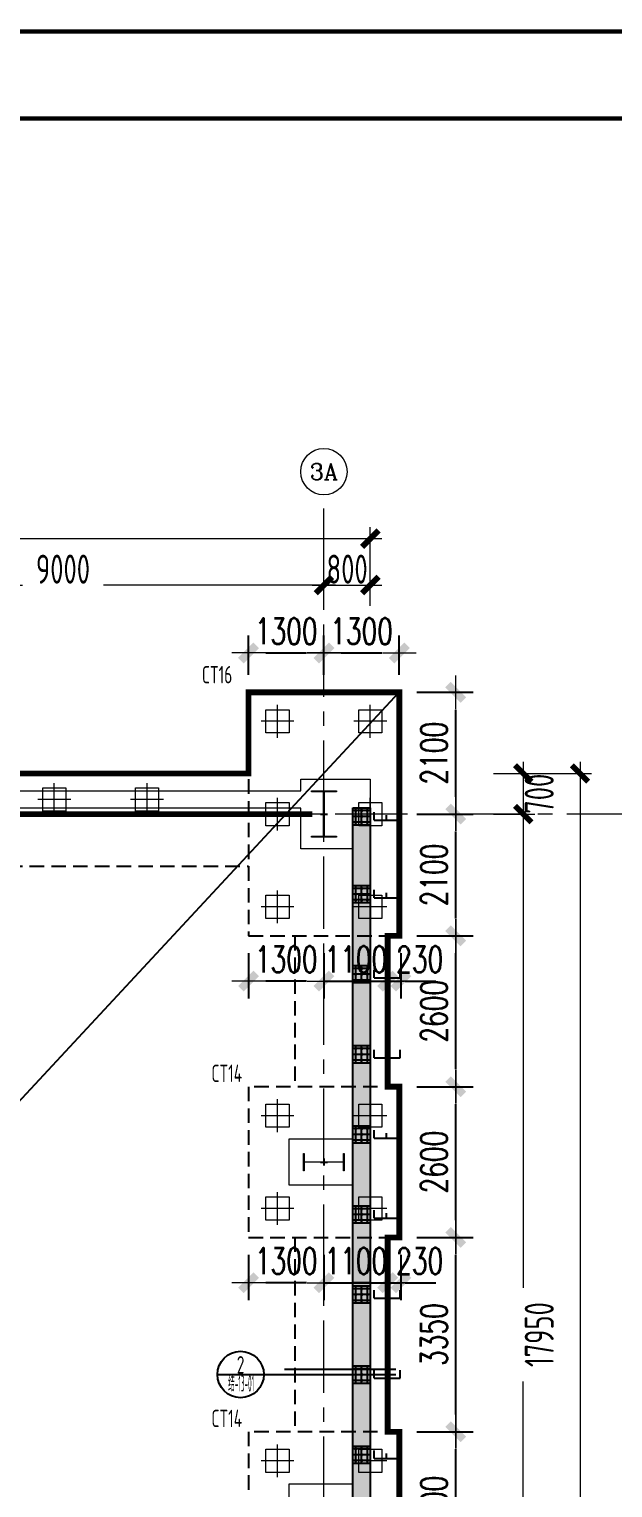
# Model space of a CAD drawing. Extents: x -1201378 to 2367219, y -619313 to 244905.
# Drawn here: x -88842 to -78776, y -195065 to -169915 of the extents above; entities that cross this region are included whole.
import ezdxf
from ezdxf.enums import TextEntityAlignment as Align

# ---------------------------------------------------------------- set-up
doc = ezdxf.new("R2010")
doc.units = 0
doc.header["$LTSCALE"] = 1000
doc.linetypes.add('CENTER', pattern=[2, 1.25, -0.25, 0.25, -0.25])
doc.linetypes.add('HIDDEN', pattern=[0.375, 0.25, -0.125])
doc.layers.get('0').update_dxf_attribs({"linetype": 'CONTINUOUS'})
doc.layers.get('Defpoints').update_dxf_attribs({"linetype": 'CONTINUOUS'})
for name, color, linetype in [('0-cxFrame', 155, 'CONTINUOUS'), ('2钢材断面', 2, 'CONTINUOUS'), ('30预埋件', 30, 'CONTINUOUS'), ('40钢材投影', 40, 'CONTINUOUS'), ('A-WINDOW', 140, 'CONTINUOUS'), ('ALT_CEN-0-30', 1, 'CENTER'), ('S-CT1', 42, 'HIDDEN'), ('S-DOTE1', 140, 'CENTER'), ('S-HATCH1-W', 252, 'CONTINUOUS'), ('S-SS', 111, 'CONTINUOUS'), ('S-XXX', 241, 'CONTINUOUS')]:
    doc.layers.add(name, color=color, linetype=linetype)
for name, color, linetype, lineweight in [('0-cxText', 131, 'CONTINUOUS', 25), ('S-axis', 111, 'CONTINUOUS', 0), ('S-col', 2, 'CONTINUOUS', 0), ('S-ct', 2, 'CONTINUOUS', 0), ('S-dim', 81, 'CONTINUOUS', 0), ('S-dote', 5, 'CENTER', 0), ('S-zhuang', 1, 'CONTINUOUS', 0), ('柱间支撑', 6, 'CENTER', 0)]:
    doc.layers.add(name, color=color, linetype=linetype, lineweight=lineweight)
doc.styles.add('_TCH_AXIS', font='COMPLEX', dxfattribs={"bigfont": 'GBCBIG'})
doc.styles.add('cx_tuming', font='simhei.ttf')
doc.styles.add('cx_tuqian1', font='')
doc.styles.add('DHTEXT-1', font='romans.shx', dxfattribs={"width": 0.7, "bigfont": 'chinese.shx'})
doc.styles.add('HZS', font='hzs.shx', dxfattribs={"width": 0.7, "bigfont": 'hztxt.shx'})
doc.styles.add('SS1', font='tj-romans1.shx', dxfattribs={"width": 0.7, "bigfont": 'tj-hztxt1.shx'})
doc.styles.add('TSSD_Dimension', font='tssdeng.shx', dxfattribs={"width": 0.7, "bigfont": 'hztxt.shx'})
doc.styles.add('黑体', font='simhei.ttf', dxfattribs={"width": 0.8})
doc.styles.get('cx_tuqian1').set_extended_font_data('SimSun')
doc.dimstyles.new('S-150-ARCHI', dxfattribs={"dimscale": 150, "dimtxt": 3, "dimasz": 2, "dimexe": 2, "dimexo": 2, "dimgap": 1, "dimtad": 1, "dimdec": 0, "dimzin": 0, "dimdsep": 46, "dimtxsty": 'SS1', "dimblk1": 'TT', "dimblk2": 'TT', "dimsah": 1, "dimcen": 1, "dimclrd": 256, "dimclre": 256, "dimclrt": 256, "dimadec": 0, "dimazin": 0, "dimtfac": 1, "dimtdec": 0, "dimtix": 1, "dimtmove": 2, "dimatfit": 0, "dimldrblk": 'TT', "dimfxl": 2, "dimtolj": 1, "dimtzin": 0, "dimarcsym": 0})
doc.dimstyles.new('TSSD_200_200', dxfattribs={"dimtxt": 500, "dimasz": 200, "dimexe": 200, "dimexo": 500, "dimgap": 200, "dimtad": 1, "dimdec": 0, "dimzin": 0, "dimdsep": 46, "dimtxsty": 'TSSD_Dimension', "dimblk": 'ARCHTICK', "dimcen": 0, "dimdle": 200, "dimclrt": 7, "dimadec": 0, "dimazin": 0, "dimtfac": 1, "dimtdec": 0, "dimtix": 1, "dimtmove": 2, "dimatfit": 3, "dimfxl": 1, "dimtolj": 1, "dimtzin": 0, "dimarcsym": 0})

# ---------------------------------------------------------------- blocks, each defined once
blk = doc.blocks.new('w42343243')
at = {"layer": 'S-col'}
blk.add_lwpolyline([(-165069, 621020), (-164639, 621020), (-164639, 621002), (-164848, 621002), (-164848, 620238), (-164639, 620238), (-164639, 620220), (-165069, 620220), (-165069, 620238), (-164860, 620238), (-164860, 621002), (-165069, 621002)], close=True, dxfattribs=at)
blk = doc.blocks.new('42343')
at = {"layer": 'A-WINDOW'}
blk.add_blockref('w42343243', (36000, 100), dxfattribs=at)
blk = doc.blocks.new('_ArchTick')
at = {"color": 0, "linetype": 'ByBlock', "const_width": 0.5}
blk.add_lwpolyline([(-0.71, -0.71), (0.71, 0.71)], dxfattribs=at)
blk = doc.blocks.new('*D509')
at = {"layer": 'Defpoints', "color": 0, "transparency": 16777216}
for p in [(-81336, -282748), (-81336, -283448), (-80320, -283448)]:
    blk.add_point(p, dxfattribs=at)
at = {"layer": 'S-axis', "color": 0, "lineweight": -2, "transparency": 16777216}
for p, q in [((-80320, -282548), (-80320, -283648)), ((-80836, -282748), (-80120, -282748)), ((-80836, -283448), (-80120, -283448))]:
    blk.add_line(p, q, dxfattribs=at)
at = {"layer": 'S-axis', "color": 0, "lineweight": -2, "transparency": 16777216, "xscale": 200, "yscale": 200, "zscale": 200}
for p, rotation in [((-80320, -282748), 90), ((-80320, -283448), 270)]:
    blk.add_blockref('_ArchTick', p, dxfattribs=dict(at, rotation=rotation))
at = {"layer": 'S-axis', "color": 7, "transparency": 16777216, "insert": (-80045, -283098), "char_height": 500, "attachment_point": 5, "rotation": 90, "style": 'TSSD_Dimension'}
blk.add_mtext('\\A1;700', dxfattribs=at)
blk = doc.blocks.new('*D510')
at = {"layer": 'Defpoints', "color": 0, "transparency": 16777216}
for p in [(-81336, -283448), (-81336, -301398), (-80320, -301398)]:
    blk.add_point(p, dxfattribs=at)
at = {"layer": 'S-axis', "color": 0, "lineweight": -2, "transparency": 16777216}
for p, q in [((-80320, -283248), (-80320, -291617)), ((-80836, -283448), (-80120, -283448)), ((-80320, -301598), (-80320, -293229)), ((-80836, -301398), (-80120, -301398))]:
    blk.add_line(p, q, dxfattribs=at)
at = {"layer": 'S-axis', "color": 0, "lineweight": -2, "transparency": 16777216, "xscale": 200, "yscale": 200, "zscale": 200}
for p, rotation in [((-80320, -283448), 90), ((-80320, -301398), 270)]:
    blk.add_blockref('_ArchTick', p, dxfattribs=dict(at, rotation=rotation))
at = {"layer": 'S-axis', "color": 7, "transparency": 16777216, "insert": (-80045, -292423), "char_height": 500, "attachment_point": 5, "rotation": 90, "style": 'TSSD_Dimension'}
blk.add_mtext('\\A1;17950', dxfattribs=at)
blk = doc.blocks.new('*D457')
at = {"layer": 'Defpoints', "color": 0, "transparency": 16777216}
for p in [(-81236, -282748), (-81236, -355948), (-79341, -355948)]:
    blk.add_point(p, dxfattribs=at)
at = {"layer": 'S-axis', "color": 0, "lineweight": -2, "transparency": 16777216}
for p, q in [((-79341, -282548), (-79341, -318516)), ((-80736, -282748), (-79141, -282748)), ((-79341, -356148), (-79341, -320181)), ((-80736, -355948), (-79141, -355948))]:
    blk.add_line(p, q, dxfattribs=at)
at = {"layer": 'S-axis', "color": 0, "lineweight": -2, "transparency": 16777216, "xscale": 200, "yscale": 200, "zscale": 200}
for p, rotation in [((-79341, -282748), 90), ((-79341, -355948), 270)]:
    blk.add_blockref('_ArchTick', p, dxfattribs=dict(at, rotation=rotation))
at = {"layer": 'S-axis', "color": 7, "transparency": 16777216, "insert": (-79066, -319348), "char_height": 500, "attachment_point": 5, "rotation": 90, "style": 'TSSD_Dimension'}
blk.add_mtext('\\A1;73200', dxfattribs=at)
blk = doc.blocks.new('*D481')
at = {"layer": 'Defpoints', "color": 0, "transparency": 16777216}
for p in [(-83758, -279500), (-92758, -280358), (-83758, -280358)]:
    blk.add_point(p, dxfattribs=at)
at = {"layer": 'S-axis', "color": 0, "lineweight": -2, "transparency": 16777216}
for p, q in [((-92758, -279858), (-92758, -279300)), ((-83758, -279858), (-83758, -279300)), ((-92958, -279500), (-88957, -279500)), ((-83558, -279500), (-87560, -279500))]:
    blk.add_line(p, q, dxfattribs=at)
at = {"layer": 'S-axis', "color": 0, "lineweight": -2, "transparency": 16777216, "xscale": 200, "yscale": 200, "zscale": 200, "rotation": 180}
blk.add_blockref('_ArchTick', (-92758, -279500), dxfattribs=at)
at = {"layer": 'S-axis', "color": 0, "lineweight": -2, "transparency": 16777216, "xscale": 200, "yscale": 200, "zscale": 200}
blk.add_blockref('_ArchTick', (-83758, -279500), dxfattribs=at)
at = {"layer": 'S-axis', "color": 7, "transparency": 16777216, "insert": (-88258, -279225), "char_height": 500, "attachment_point": 5, "style": 'TSSD_Dimension'}
blk.add_mtext('\\A1;9000', dxfattribs=at)
blk = doc.blocks.new('*D482')
at = {"layer": 'Defpoints', "color": 0, "transparency": 16777216}
for p in [(-82958, -279500), (-83758, -280358), (-82958, -280358)]:
    blk.add_point(p, dxfattribs=at)
at = {"layer": 'S-axis', "color": 0, "lineweight": -2, "transparency": 16777216}
for p, q in [((-83758, -279858), (-83758, -279300)), ((-82958, -279858), (-82958, -279300)), ((-83958, -279500), (-82758, -279500))]:
    blk.add_line(p, q, dxfattribs=at)
at = {"layer": 'S-axis', "color": 0, "lineweight": -2, "transparency": 16777216, "xscale": 200, "yscale": 200, "zscale": 200, "rotation": 180}
blk.add_blockref('_ArchTick', (-83758, -279500), dxfattribs=at)
at = {"layer": 'S-axis', "color": 0, "lineweight": -2, "transparency": 16777216, "xscale": 200, "yscale": 200, "zscale": 200}
blk.add_blockref('_ArchTick', (-82958, -279500), dxfattribs=at)
at = {"layer": 'S-axis', "color": 7, "transparency": 16777216, "insert": (-83358, -279225), "char_height": 500, "attachment_point": 5, "style": 'TSSD_Dimension'}
blk.add_mtext('\\A1;800', dxfattribs=at)
blk = doc.blocks.new('*D483')
at = {"layer": 'Defpoints', "color": 0, "transparency": 16777216}
for p in [(-82958, -278700), (-268658, -280258), (-82958, -280258)]:
    blk.add_point(p, dxfattribs=at)
at = {"layer": 'S-axis', "color": 0, "lineweight": -2, "transparency": 16777216}
for p, q in [((-268658, -279758), (-268658, -278500)), ((-82958, -279758), (-82958, -278500)), ((-268858, -278700), (-176749, -278700)), ((-82758, -278700), (-174868, -278700))]:
    blk.add_line(p, q, dxfattribs=at)
at = {"layer": 'S-axis', "color": 0, "lineweight": -2, "transparency": 16777216, "xscale": 200, "yscale": 200, "zscale": 200, "rotation": 180}
blk.add_blockref('_ArchTick', (-268658, -278700), dxfattribs=at)
at = {"layer": 'S-axis', "color": 0, "lineweight": -2, "transparency": 16777216, "xscale": 200, "yscale": 200, "zscale": 200}
blk.add_blockref('_ArchTick', (-82958, -278700), dxfattribs=at)
at = {"layer": 'S-axis', "color": 7, "transparency": 16777216, "insert": (-175808, -278425), "char_height": 500, "attachment_point": 5, "style": 'TSSD_Dimension'}
blk.add_mtext('\\A1;185700', dxfattribs=at)
blk = doc.blocks.new('TK22.A0 L(Dragon)')
at = {"layer": '0-cxFrame', "color": 7, "const_width": 0.5}
blk.add_lwpolyline([(0, 0), (-1486, 0), (-1486, 841), (0, 841)], close=True, dxfattribs=at)
at = {"layer": '0-cxFrame', "const_width": 0.5}
blk.add_lwpolyline([(-80, 10), (-1466, 10), (-1466, 831), (-80, 831)], close=True, dxfattribs=at)
at = {"style": '黑体', "flags": 4}
blk.add_attdef('图幅', text='', height=3.3, dxfattribs=at).set_placement((-40, 3), align=Align.RIGHT)
at = {"layer": '0-cxText', "flags": 4}
for tag, height, style, p in [('建设单位', 3.5, 'cx_tuming', (-45, 240)), ('项目名称', 3.5, 'cx_tuming', (-45, 210)), ('子项名称', 3.5, 'cx_tuming', (-45, 180)), ('工程编号', 3.3, 'cx_tuqian1', (-35, 165)), ('图名1', 3.5, 'cx_tuming', (-45, 87)), ('图名2', 3.5, 'cx_tuming', (-45, 79)), ('图名3', 3.5, 'cx_tuming', (-45, 71)), ('出图日期', 3.3, 'cx_tuqian1', (-39, 60)), ('专业', 3.3, 'cx_tuqian1', (-55, 52)), ('图号', 3.3, 'cx_tuqian1', (-55, 44)), ('版次', 3.3, 'cx_tuqian1', (-20, 44))]:
    blk.add_attdef(tag, text='', height=height, dxfattribs=dict(at, style=style)).set_placement(p, align=Align.MIDDLE)
at = {"layer": 'Defpoints', "color": 6, "flags": 4}
for tag, height, style, p in [('tufu', 3.3, '黑体', (-12, 12)), ('dwfname', 4, 'cx_tuqian1', (-80, 3))]:
    blk.add_attdef(tag, text='', height=height, dxfattribs=dict(at, style=style)).set_placement(p, align=Align.RIGHT)
blk = doc.blocks.new('nt66')
at = {"layer": 'S-col'}
blk.add_lwpolyline([(-195790, 766820), (-195490, 766820), (-195490, 766808), (-195636, 766808), (-195636, 766132), (-195490, 766132), (-195490, 766120), (-195790, 766120), (-195790, 766132), (-195644, 766132), (-195644, 766808), (-195790, 766808)], close=True, dxfattribs=at)
blk = doc.blocks.new('FZ-400')
for p, q in [((0, -283), (0, 283)), ((-283, 0), (283, 0))]:
    blk.add_line(p, q)
blk.add_lwpolyline([(200, -200), (-200, -200), (-200, 200), (200, 200)], close=True)
blk = doc.blocks.new('TT')
blk.add_line((-0.969, 0), (0.969, 0))
at = {"const_width": 0.45}
blk.add_lwpolyline([(-0.442, -0.442), (0.442, 0.442)], dxfattribs=at)
blk = doc.blocks.new('*D1840')
at = {"layer": 'Defpoints', "color": 0, "transparency": 16777216}
for p in [(-83758, -180670), (-85058, -181348), (-83758, -181348)]:
    blk.add_point(p, dxfattribs=at)
at = {"layer": 'S-dim', "lineweight": -2, "transparency": 16777216}
for p, q in [((-85058, -181048), (-85058, -180370)), ((-83758, -181048), (-83758, -180370)), ((-84758, -180670), (-84058, -180670))]:
    blk.add_line(p, q, dxfattribs=at)
at = {"layer": 'S-dim', "lineweight": -2, "transparency": 16777216, "xscale": 300, "yscale": 300, "zscale": 300, "rotation": 180}
blk.add_blockref('TT', (-85058, -180670), dxfattribs=at)
at = {"layer": 'S-dim', "lineweight": -2, "transparency": 16777216, "xscale": 300, "yscale": 300, "zscale": 300}
blk.add_blockref('TT', (-83758, -180670), dxfattribs=at)
at = {"layer": 'S-dim', "transparency": 16777216, "insert": (-84408, -180295), "char_height": 450, "attachment_point": 5, "style": 'SS1'}
blk.add_mtext('\\A1;1300', dxfattribs=at)
blk = doc.blocks.new('*D1841')
at = {"layer": 'Defpoints', "color": 0, "transparency": 16777216}
for p in [(-82458, -180670), (-83758, -181348), (-82458, -181348)]:
    blk.add_point(p, dxfattribs=at)
at = {"layer": 'S-dim', "lineweight": -2, "transparency": 16777216}
for p, q in [((-83758, -181048), (-83758, -180370)), ((-82458, -181048), (-82458, -180370)), ((-83458, -180670), (-82758, -180670))]:
    blk.add_line(p, q, dxfattribs=at)
at = {"layer": 'S-dim', "lineweight": -2, "transparency": 16777216, "xscale": 300, "yscale": 300, "zscale": 300, "rotation": 180}
blk.add_blockref('TT', (-83758, -180670), dxfattribs=at)
at = {"layer": 'S-dim', "lineweight": -2, "transparency": 16777216, "xscale": 300, "yscale": 300, "zscale": 300}
blk.add_blockref('TT', (-82458, -180670), dxfattribs=at)
at = {"layer": 'S-dim', "transparency": 16777216, "insert": (-83108, -180295), "char_height": 450, "attachment_point": 5, "style": 'SS1'}
blk.add_mtext('\\A1;1300', dxfattribs=at)
blk = doc.blocks.new('*D1845')
at = {"layer": 'Defpoints', "color": 0, "transparency": 16777216}
for p in [(-82458, -194098), (-81485, -194098), (-82458, -196698)]:
    blk.add_point(p, dxfattribs=at)
at = {"layer": 'S-dim', "lineweight": -2, "transparency": 16777216}
for p, q in [((-82158, -194098), (-81185, -194098)), ((-81485, -196398), (-81485, -194398)), ((-82158, -196698), (-81185, -196698))]:
    blk.add_line(p, q, dxfattribs=at)
at = {"layer": 'S-dim', "lineweight": -2, "transparency": 16777216, "xscale": 300, "yscale": 300, "zscale": 300}
for p, rotation in [((-81485, -194098), 90), ((-81485, -196698), 270)]:
    blk.add_blockref('TT', p, dxfattribs=dict(at, rotation=rotation))
at = {"layer": 'S-dim', "transparency": 16777216, "insert": (-81860, -195398), "char_height": 450, "attachment_point": 5, "rotation": 90, "style": 'SS1'}
blk.add_mtext('\\A1;2600', dxfattribs=at)
blk = doc.blocks.new('*D1846')
at = {"layer": 'Defpoints', "color": 0, "transparency": 16777216}
for p in [(-82458, -190748), (-81485, -190748), (-82458, -194098)]:
    blk.add_point(p, dxfattribs=at)
at = {"layer": 'S-dim', "lineweight": -2, "transparency": 16777216}
for p, q in [((-82158, -190748), (-81185, -190748)), ((-81485, -193798), (-81485, -191048)), ((-82158, -194098), (-81185, -194098))]:
    blk.add_line(p, q, dxfattribs=at)
at = {"layer": 'S-dim', "lineweight": -2, "transparency": 16777216, "xscale": 300, "yscale": 300, "zscale": 300}
for p, rotation in [((-81485, -190748), 90), ((-81485, -194098), 270)]:
    blk.add_blockref('TT', p, dxfattribs=dict(at, rotation=rotation))
at = {"layer": 'S-dim', "transparency": 16777216, "insert": (-81860, -192423), "char_height": 450, "attachment_point": 5, "rotation": 90, "style": 'SS1'}
blk.add_mtext('\\A1;3350', dxfattribs=at)
blk = doc.blocks.new('*D1847')
at = {"layer": 'Defpoints', "color": 0, "transparency": 16777216}
for p in [(-82458, -188148), (-81485, -188148), (-82458, -190748)]:
    blk.add_point(p, dxfattribs=at)
at = {"layer": 'S-dim', "lineweight": -2, "transparency": 16777216}
for p, q in [((-82158, -188148), (-81185, -188148)), ((-81485, -190448), (-81485, -188448)), ((-82158, -190748), (-81185, -190748))]:
    blk.add_line(p, q, dxfattribs=at)
at = {"layer": 'S-dim', "lineweight": -2, "transparency": 16777216, "xscale": 300, "yscale": 300, "zscale": 300}
for p, rotation in [((-81485, -188148), 90), ((-81485, -190748), 270)]:
    blk.add_blockref('TT', p, dxfattribs=dict(at, rotation=rotation))
at = {"layer": 'S-dim', "transparency": 16777216, "insert": (-81860, -189448), "char_height": 450, "attachment_point": 5, "rotation": 90, "style": 'SS1'}
blk.add_mtext('\\A1;2600', dxfattribs=at)
blk = doc.blocks.new('*D1848')
at = {"layer": 'Defpoints', "color": 0, "transparency": 16777216}
for p in [(-82458, -185548), (-81485, -185548), (-82458, -188148)]:
    blk.add_point(p, dxfattribs=at)
at = {"layer": 'S-dim', "lineweight": -2, "transparency": 16777216}
for p, q in [((-82158, -185548), (-81185, -185548)), ((-81485, -187848), (-81485, -185848)), ((-82158, -188148), (-81185, -188148))]:
    blk.add_line(p, q, dxfattribs=at)
at = {"layer": 'S-dim', "lineweight": -2, "transparency": 16777216, "xscale": 300, "yscale": 300, "zscale": 300}
for p, rotation in [((-81485, -185548), 90), ((-81485, -188148), 270)]:
    blk.add_blockref('TT', p, dxfattribs=dict(at, rotation=rotation))
at = {"layer": 'S-dim', "transparency": 16777216, "insert": (-81860, -186848), "char_height": 450, "attachment_point": 5, "rotation": 90, "style": 'SS1'}
blk.add_mtext('\\A1;2600', dxfattribs=at)
blk = doc.blocks.new('*D1849')
at = {"layer": 'Defpoints', "color": 0, "transparency": 16777216}
for p in [(-82458, -183448), (-81485, -183448), (-82458, -185548)]:
    blk.add_point(p, dxfattribs=at)
at = {"layer": 'S-dim', "lineweight": -2, "transparency": 16777216}
for p, q in [((-82158, -183448), (-81185, -183448)), ((-81485, -185248), (-81485, -183748)), ((-82158, -185548), (-81185, -185548))]:
    blk.add_line(p, q, dxfattribs=at)
at = {"layer": 'S-dim', "lineweight": -2, "transparency": 16777216, "xscale": 300, "yscale": 300, "zscale": 300}
for p, rotation in [((-81485, -183448), 90), ((-81485, -185548), 270)]:
    blk.add_blockref('TT', p, dxfattribs=dict(at, rotation=rotation))
at = {"layer": 'S-dim', "transparency": 16777216, "insert": (-81860, -184498), "char_height": 450, "attachment_point": 5, "rotation": 90, "style": 'SS1'}
blk.add_mtext('\\A1;2100', dxfattribs=at)
blk = doc.blocks.new('*D1850')
at = {"layer": 'Defpoints', "color": 0, "transparency": 16777216}
for p in [(-82458, -181348), (-81485, -181348), (-82458, -183448)]:
    blk.add_point(p, dxfattribs=at)
at = {"layer": 'S-dim', "lineweight": -2, "transparency": 16777216}
for p, q in [((-82158, -181348), (-81185, -181348)), ((-81485, -183148), (-81485, -181648)), ((-82158, -183448), (-81185, -183448))]:
    blk.add_line(p, q, dxfattribs=at)
at = {"layer": 'S-dim', "lineweight": -2, "transparency": 16777216, "xscale": 300, "yscale": 300, "zscale": 300}
for p, rotation in [((-81485, -181348), 90), ((-81485, -183448), 270)]:
    blk.add_blockref('TT', p, dxfattribs=dict(at, rotation=rotation))
at = {"layer": 'S-dim', "transparency": 16777216, "insert": (-81860, -182398), "char_height": 450, "attachment_point": 5, "rotation": 90, "style": 'SS1'}
blk.add_mtext('\\A1;2100', dxfattribs=at)
blk = doc.blocks.new('*D1854')
at = {"layer": 'Defpoints', "color": 0, "transparency": 16777216}
for p in [(-83758, -190748), (-82658, -190748), (-82658, -191528)]:
    blk.add_point(p, dxfattribs=at)
at = {"layer": 'S-dim', "lineweight": -2, "transparency": 16777216}
for p, q in [((-83758, -191048), (-83758, -191828)), ((-82658, -191048), (-82658, -191828)), ((-84058, -191528), (-84358, -191528)), ((-83758, -191528), (-82658, -191528)), ((-82358, -191528), (-82058, -191528))]:
    blk.add_line(p, q, dxfattribs=at)
at = {"layer": 'S-dim', "lineweight": -2, "transparency": 16777216, "xscale": 300, "yscale": 300, "zscale": 300}
blk.add_blockref('TT', (-83758, -191528), dxfattribs=at)
at = {"layer": 'S-dim', "lineweight": -2, "transparency": 16777216, "xscale": 300, "yscale": 300, "zscale": 300, "rotation": 180}
blk.add_blockref('TT', (-82658, -191528), dxfattribs=at)
at = {"layer": 'S-dim', "transparency": 16777216, "insert": (-83208, -191153), "char_height": 450, "attachment_point": 5, "style": 'SS1'}
blk.add_mtext('\\A1;1100', dxfattribs=at)
blk = doc.blocks.new('*D1855')
at = {"layer": 'Defpoints', "color": 0, "transparency": 16777216}
for p in [(-82658, -190748), (-82429, -190748), (-82429, -191528)]:
    blk.add_point(p, dxfattribs=at)
at = {"layer": 'S-dim', "lineweight": -2, "transparency": 16777216}
for p, q in [((-82658, -191048), (-82658, -191828)), ((-82429, -191048), (-82429, -191828)), ((-82958, -191528), (-83258, -191528)), ((-82658, -191528), (-82429, -191528)), ((-82129, -191528), (-81829, -191528))]:
    blk.add_line(p, q, dxfattribs=at)
at = {"layer": 'S-dim', "lineweight": -2, "transparency": 16777216, "xscale": 300, "yscale": 300, "zscale": 300}
blk.add_blockref('TT', (-82658, -191528), dxfattribs=at)
at = {"layer": 'S-dim', "lineweight": -2, "transparency": 16777216, "xscale": 300, "yscale": 300, "zscale": 300, "rotation": 180}
blk.add_blockref('TT', (-82429, -191528), dxfattribs=at)
at = {"layer": 'S-dim', "transparency": 16777216, "insert": (-82106, -191153), "char_height": 450, "attachment_point": 5, "style": 'SS1'}
blk.add_mtext('\\A1;230', dxfattribs=at)
blk = doc.blocks.new('*D1856')
at = {"layer": 'Defpoints', "color": 0, "transparency": 16777216}
for p in [(-85058, -190748), (-83758, -190748), (-85058, -191528)]:
    blk.add_point(p, dxfattribs=at)
at = {"layer": 'S-dim', "lineweight": -2, "transparency": 16777216}
for p, q in [((-85058, -191048), (-85058, -191828)), ((-83758, -191048), (-83758, -191828)), ((-84058, -191528), (-84758, -191528))]:
    blk.add_line(p, q, dxfattribs=at)
at = {"layer": 'S-dim', "lineweight": -2, "transparency": 16777216, "xscale": 300, "yscale": 300, "zscale": 300, "rotation": 180}
blk.add_blockref('TT', (-85058, -191528), dxfattribs=at)
at = {"layer": 'S-dim', "lineweight": -2, "transparency": 16777216, "xscale": 300, "yscale": 300, "zscale": 300}
blk.add_blockref('TT', (-83758, -191528), dxfattribs=at)
at = {"layer": 'S-dim', "transparency": 16777216, "insert": (-84408, -191153), "char_height": 450, "attachment_point": 5, "style": 'SS1'}
blk.add_mtext('\\A1;1300', dxfattribs=at)
blk = doc.blocks.new('*D1857')
at = {"layer": 'Defpoints', "color": 0, "transparency": 16777216}
for p in [(-83758, -185548), (-82658, -185548), (-82658, -186328)]:
    blk.add_point(p, dxfattribs=at)
at = {"layer": 'S-dim', "lineweight": -2, "transparency": 16777216}
for p, q in [((-83758, -185848), (-83758, -186628)), ((-82658, -185848), (-82658, -186628)), ((-84058, -186328), (-84358, -186328)), ((-83758, -186328), (-82658, -186328)), ((-82358, -186328), (-82058, -186328))]:
    blk.add_line(p, q, dxfattribs=at)
at = {"layer": 'S-dim', "lineweight": -2, "transparency": 16777216, "xscale": 300, "yscale": 300, "zscale": 300}
blk.add_blockref('TT', (-83758, -186328), dxfattribs=at)
at = {"layer": 'S-dim', "lineweight": -2, "transparency": 16777216, "xscale": 300, "yscale": 300, "zscale": 300, "rotation": 180}
blk.add_blockref('TT', (-82658, -186328), dxfattribs=at)
at = {"layer": 'S-dim', "transparency": 16777216, "insert": (-83208, -185953), "char_height": 450, "attachment_point": 5, "style": 'SS1'}
blk.add_mtext('\\A1;1100', dxfattribs=at)
blk = doc.blocks.new('*D1858')
at = {"layer": 'Defpoints', "color": 0, "transparency": 16777216}
for p in [(-82658, -185548), (-82429, -185548), (-82429, -186328)]:
    blk.add_point(p, dxfattribs=at)
at = {"layer": 'S-dim', "lineweight": -2, "transparency": 16777216}
for p, q in [((-82658, -185848), (-82658, -186628)), ((-82429, -185848), (-82429, -186628)), ((-82958, -186328), (-83258, -186328)), ((-82658, -186328), (-82429, -186328)), ((-82129, -186328), (-81829, -186328))]:
    blk.add_line(p, q, dxfattribs=at)
at = {"layer": 'S-dim', "lineweight": -2, "transparency": 16777216, "xscale": 300, "yscale": 300, "zscale": 300}
blk.add_blockref('TT', (-82658, -186328), dxfattribs=at)
at = {"layer": 'S-dim', "lineweight": -2, "transparency": 16777216, "xscale": 300, "yscale": 300, "zscale": 300, "rotation": 180}
blk.add_blockref('TT', (-82429, -186328), dxfattribs=at)
at = {"layer": 'S-dim', "transparency": 16777216, "insert": (-82106, -185953), "char_height": 450, "attachment_point": 5, "style": 'SS1'}
blk.add_mtext('\\A1;230', dxfattribs=at)
blk = doc.blocks.new('*D1859')
at = {"layer": 'Defpoints', "color": 0, "transparency": 16777216}
for p in [(-85058, -185548), (-83758, -185548), (-85058, -186328)]:
    blk.add_point(p, dxfattribs=at)
at = {"layer": 'S-dim', "lineweight": -2, "transparency": 16777216}
for p, q in [((-85058, -185848), (-85058, -186628)), ((-83758, -185848), (-83758, -186628)), ((-84058, -186328), (-84758, -186328))]:
    blk.add_line(p, q, dxfattribs=at)
at = {"layer": 'S-dim', "lineweight": -2, "transparency": 16777216, "xscale": 300, "yscale": 300, "zscale": 300, "rotation": 180}
blk.add_blockref('TT', (-85058, -186328), dxfattribs=at)
at = {"layer": 'S-dim', "lineweight": -2, "transparency": 16777216, "xscale": 300, "yscale": 300, "zscale": 300}
blk.add_blockref('TT', (-83758, -186328), dxfattribs=at)
at = {"layer": 'S-dim', "transparency": 16777216, "insert": (-84408, -185953), "char_height": 450, "attachment_point": 5, "style": 'SS1'}
blk.add_mtext('\\A1;1300', dxfattribs=at)
blk = doc.blocks.new('20250903183753')
at = {"layer": '2钢材断面'}
for p, q in [((150, 0), (-150, 0)), ((-150, 0), (-150, -300)), ((150, -300), (150, 0)), ((-150, -300), (150, -300))]:
    blk.add_line(p, q, dxfattribs=at)
at = {"layer": '40钢材投影'}
for centre, radius in [((-100, -50), 12), ((-100, -150), 12), ((-100, -250), 12), ((-100, -50), 6), ((-100, -150), 6), ((-100, -250), 6), ((0, -50), 12), ((0, -150), 12), ((0, -250), 12), ((0, -50), 6), ((0, -150), 6), ((0, -250), 6), ((100, -50), 12), ((100, -150), 12), ((100, -251), 12), ((100, -50), 6), ((100, -150), 6), ((100, -251), 6)]:
    blk.add_circle(centre, radius, dxfattribs=at)
at = {"layer": 'ALT_CEN-0-30', "ltscale": 20}
for p, q in [((-100, 0), (-100, -300)), ((0, 0), (0, -300)), ((100, 0), (100, -300)), ((-150, -50), (150, -50)), ((-150, -150), (150, -150)), ((-150, -250), (150, -250))]:
    blk.add_line(p, q, dxfattribs=at)
blk = doc.blocks.new('20250903183821')
at = {"ltscale": 50}
blk.add_blockref('20250903183753', (0, 0), dxfattribs=at)
at = {"layer": '30预埋件', "style": 'DHTEXT-1', "text_generation_flag": 6, "width": 0.55}
blk.add_attdef('B', (-105, 65), '', height=450, rotation=180, dxfattribs=at)
blk = doc.blocks.new('A$Ccb1bed3b')
at = {"layer": '柱间支撑', "const_width": 100}
blk.add_lwpolyline([(183800, 150), (175200, 150)], dxfattribs=at)
blk = doc.blocks.new('3#轴网')
at = {"layer": 'S-axis'}
blk.add_circle((-83758.5, -277544.2), 400, dxfattribs=at)
at = {"layer": 'S-dote'}
for p, q in [((-83758.5, -363428.2), (-83758.5, -277944.2)), ((-78316.2, -283448.2), (-273210.6, -283448.2))]:
    blk.add_line(p, q, dxfattribs=at)
at = {"layer": 'S-axis', "style": '_TCH_AXIS'}
blk.add_text('3A', height=276.42, dxfattribs=at).set_placement((-84002, -277682.4), (-83515, -277682.4), align=Align.FIT)
at = {"layer": 'S-axis'}
for base, p1, p2, angle, picture, middle in [((-82958.5, -278700.4), (-268658.5, -280258.4), (-82958.5, -280258.4), 0, '*D483', (-175808.5, -278425.4)), ((-83758.5, -279500.4), (-92758.5, -280358.4), (-83758.5, -280358.4), 0, '*D481', (-88258.5, -279225.4)), ((-82958.5, -279500.4), (-83758.5, -280358.4), (-82958.5, -280358.4), 0, '*D482', (-83358.5, -279225.4)), ((-80320.4, -283448.2), (-81336.2, -282748.2), (-81336.2, -283448.2), 270, '*D509', (-80045.4, -283098.2)), ((-79340.7, -355948.2), (-81236.2, -282748.2), (-81236.2, -355948.2), 270, '*D457', (-79065.7, -319348.2)), ((-80320.4, -301398.2), (-81336.2, -283448.2), (-81336.2, -301398.2), 270, '*D510', (-80045.4, -292423.2))]:
    dim = blk.add_linear_dim(base=base, p1=p1, p2=p2, angle=angle, dimstyle='TSSD_200_200', dxfattribs=at)
    dim.commit()
    dim.dimension.update_dxf_attribs({"geometry": picture, "text_midpoint": middle, "dimtype": 161})

msp = doc.modelspace()

# ---------------------------------------------------------------- hatches: boundary and pattern name
at = {"layer": 'S-HATCH1-W'}
h = msp.add_hatch(dxfattribs=at)
h.set_pattern_fill('HONEY', color=256, scale=20)
h.paths.add_polyline_path([(-83258.4, -183338.2), (-82958.5, -183338.2), (-82958.5, -202798.2), (-83258.2, -202798.2)])

# ---------------------------------------------------------------- linework, layer by layer
at = {"layer": 'S-col'}
msp.add_lwpolyline([(-102158.5, -200798.2), (-102158.5, -184048.3), (-102158.5, -182848.3), (-101358.5, -182848.3), (-101358.5, -183048.3), (-93158.5, -183048.3), (-93158.5, -182848.3), (-92358.5, -182848.3), (-92358.5, -183048.3), (-84158.5, -183048.3), (-84158.5, -182848.3), (-82958.5, -182848.3), (-82958.5, -201998.2), (-84158.5, -201998.2), (-84158.5, -201799.1), (-92358.5, -201799.1), (-92358.5, -201998.2), (-93158.5, -201998.2), (-93158.5, -201799.1), (-101358.5, -201799.1), (-101358.5, -201998.2), (-102158.5, -201998.2), (-102158.5, -200798.2)], dxfattribs=at)
msp.add_lwpolyline([(-89858.5, -183348.3), (-89858.5, -201499.1), (-84158.5, -201499.1), (-84158.5, -200798.2), (-83258.5, -200798.2), (-83258.5, -195798), (-84358.5, -195798), (-84358.5, -194998), (-83258.5, -194998), (-83258.5, -189848), (-84358.5, -189848), (-84358.5, -189048), (-83258.5, -189048), (-83258.5, -184048.3), (-84158.5, -184048.3), (-84158.5, -183348.3)], close=True, dxfattribs=at)
at = {"layer": 'S-ct', "const_width": 100}
msp.add_lwpolyline([(-82458.3, -196698.2), (-82458.3, -194098.2), (-82658.5, -194098.2), (-82658.5, -190748.2), (-82458.3, -190748.2), (-82458.3, -188148.2), (-82658.5, -188148.2), (-82658.5, -185548.2), (-82458.5, -185548.2), (-82458.5, -181348.2), (-85058.5, -181348.2), (-85058.5, -182748.3), (-91458.5, -182748.3), (-91458.5, -181348.2), (-94058.5, -181348.2), (-94058.5, -182748.3), (-100458.5, -182748.3), (-100458.5, -181348.2), (-103058.5, -181348.2), (-103058.5, -185548.2), (-102458.5, -185548.2), (-102458.5, -199298.2)], dxfattribs=at)
at = {"layer": 'S-CT1'}
for p, q in [((-89208.5, -184348.3), (-85058.5, -184348.3)), ((-84258.5, -185548.2), (-84258.5, -188148.2)), ((-84258.5, -190748.2), (-84258.5, -194098.2))]:
    msp.add_line(p, q, dxfattribs=at)
for points in [[(-82458.5, -185548.2), (-82458.5, -181348.2), (-85058.5, -181348.2), (-85058.5, -185548.2)], [(-82458.3, -190748.2), (-82458.3, -188148.2), (-85058.3, -188148.2), (-85058.3, -190748.2)], [(-82458.3, -196698.2), (-82458.3, -194098.2), (-85058.3, -194098.2), (-85058.3, -196698.2)]]:
    msp.add_lwpolyline(points, close=True, dxfattribs=at)
at = {"layer": 'S-DOTE1', "ltscale": 0.25}
for p, q in [((-83818.5, -183448.2), (-83698.5, -183448.2)), ((-83758.5, -183388.2), (-83758.5, -183508.2)), ((-83818.3, -189448.2), (-83698.3, -189448.2)), ((-83758.3, -189388.2), (-83758.3, -189508.2))]:
    msp.add_line(p, q, dxfattribs=at)
at = {"layer": 'S-HATCH1-W'}
msp.add_lwpolyline([(-83258.4, -183338.2), (-82958.5, -183338.2), (-82958.5, -202798.2), (-83258.2, -202798.2)], close=True, dxfattribs=at)
at = {"layer": 'S-SS'}
msp.add_line((-103058.5, -203498.2), (-82458.5, -181348.2), dxfattribs=at)
at = {"layer": 'S-XXX'}
msp.add_line((-85594.7, -193110.8), (-82516.8, -193110.8), dxfattribs=at)
at = {"layer": 'S-XXX', "const_width": 36}
msp.add_lwpolyline([(-84441.6, -193020.8), (-82516.8, -193020.8)], dxfattribs=at)
at = {"layer": 'S-XXX'}
msp.add_circle((-85194.7, -193110.8), 400, dxfattribs=at)

# ---------------------------------------------------------------- block references
at = {"ltscale": 500}
ref = msp.add_blockref('20250903183821', (-82958.4, -183488.2), dxfattribs=dict(at, xscale=-1, rotation=270))
ref.add_attrib('B', 'E', (-82443.5, -183593.6), dxfattribs={"layer": '30预埋件', "height": 450, "rotation": 270, "style": 'DHTEXT-1', "text_generation_flag": 6, "width": 0.55})
ref = msp.add_blockref('20250903183821', (-82958.4, -184829), dxfattribs=dict(at, xscale=-1, rotation=270))
ref.add_attrib('B', 'E', (-82443.5, -184934.4), dxfattribs={"layer": '30预埋件', "height": 450, "rotation": 270, "style": 'DHTEXT-1', "text_generation_flag": 6, "width": 0.55})
ref = msp.add_blockref('20250903183821', (-82958.4, -186209.7), dxfattribs=dict(at, xscale=-1, rotation=270))
ref.add_attrib('B', 'E', (-82443.5, -186315.2), dxfattribs={"layer": '30预埋件', "height": 450, "rotation": 270, "style": 'DHTEXT-1', "text_generation_flag": 6, "width": 0.55})
ref = msp.add_blockref('20250903183821', (-82958.4, -187590.5), dxfattribs=dict(at, xscale=-1, rotation=270))
ref.add_attrib('B', 'E', (-82443.5, -187695.9), dxfattribs={"layer": '30预埋件', "height": 450, "rotation": 270, "style": 'DHTEXT-1', "text_generation_flag": 6, "width": 0.55})
ref = msp.add_blockref('20250903183821', (-82958.4, -188971.3), dxfattribs=dict(at, xscale=-1, rotation=270))
ref.add_attrib('B', 'E', (-82443.5, -189076.7), dxfattribs={"layer": '30预埋件', "height": 450, "rotation": 270, "style": 'DHTEXT-1', "text_generation_flag": 6, "width": 0.55})
ref = msp.add_blockref('20250903183821', (-82958.4, -190352), dxfattribs=dict(at, xscale=-1, rotation=270))
ref.add_attrib('B', 'E', (-82443.5, -190457.5), dxfattribs={"layer": '30预埋件', "height": 450, "rotation": 270, "style": 'DHTEXT-1', "text_generation_flag": 6, "width": 0.55})
ref = msp.add_blockref('20250903183821', (-82958.4, -191732.8), dxfattribs=dict(at, xscale=-1, rotation=270))
ref.add_attrib('B', 'E', (-82443.5, -191838.2), dxfattribs={"layer": '30预埋件', "height": 450, "rotation": 270, "style": 'DHTEXT-1', "text_generation_flag": 6, "width": 0.55})
ref = msp.add_blockref('20250903183821', (-82958.4, -193113.6), dxfattribs=dict(at, xscale=-1, rotation=270))
ref.add_attrib('B', 'E', (-82443.5, -193219), dxfattribs={"layer": '30预埋件', "height": 450, "rotation": 270, "style": 'DHTEXT-1', "text_generation_flag": 6, "width": 0.55})
ref = msp.add_blockref('20250903183821', (-82958.4, -194494.3), dxfattribs=dict(at, xscale=-1, rotation=270))
ref.add_attrib('B', 'E', (-82443.5, -194599.8), dxfattribs={"layer": '30预埋件', "height": 450, "rotation": 270, "style": 'DHTEXT-1', "text_generation_flag": 6, "width": 0.55})
at = {"layer": '0-cxFrame', "xscale": 150, "yscale": 150, "zscale": 150}
msp.add_blockref('TK22.A0 L(Dragon)', (-64991.7, -296102.2), dxfattribs=at)
at = {"layer": 'S-axis'}
msp.add_blockref('3#轴网', (0, 100000), dxfattribs=at)
at = {"layer": 'S-col'}
msp.add_blockref('42343', (45095.7, -804168.2), dxfattribs=at)
at = {"layer": 'S-col', "rotation": 90}
msp.add_blockref('nt66', (682711.7, 6191.8), dxfattribs=at)
at = {"layer": 'S-SS'}
msp.add_blockref('A$Ccb1bed3b', (-267758.5, -183598.2), dxfattribs=at)
at = {"layer": 'S-zhuang', "color": 0, "ltscale": 0.5, "rotation": 90}
for p in [(-84558.5, -181848.2), (-82958.5, -181848.2), (-88408.5, -183198.3), (-86808.5, -183198.3), (-84558.5, -183448.2), (-82958.5, -183448.2), (-84558.5, -185048.2), (-82958.5, -185048.2), (-84558.3, -188648.2), (-82958.3, -188648.2), (-84558.3, -190248.2), (-82958.3, -190248.2), (-84558.3, -194598.2), (-82958.3, -194598.2)]:
    msp.add_blockref('FZ-400', p, dxfattribs=at)

# ---------------------------------------------------------------- texts
at = {"layer": 'S-XXX', "style": 'HZS'}
for s, height, width, p in [('CT16', 300, 0.75, (-85600.5, -181194.6)), ('CT14', 300, 0.75, (-85433.8, -188068.1)), ('2', 300, 0.75, (-85194.7, -193093.4)), ('结-13-01', 280, 0.3, (-85184.6, -193404.1)), ('CT14', 300, 0.75, (-85433.8, -194018.1))]:
    msp.add_text(s, height=height, dxfattribs=dict(at, width=width)).set_placement(p, align=Align.CENTER)

# ---------------------------------------------------------------- dimensions: what is measured, and where the dimension line sits
at = {"layer": 'S-dim'}
for base, p1, p2, picture, middle in [((-83758.5, -180669.8), (-85058.5, -181348.2), (-83758.5, -181348.2), '*D1840', (-84408.5, -180294.8)), ((-82458.5, -180669.8), (-83758.5, -181348.2), (-82458.5, -181348.2), '*D1841', (-83108.5, -180294.8)), ((-85058.3, -186327.7), (-83758.3, -185548.2), (-85058.3, -185548.2), '*D1859', (-84408.3, -185952.7)), ((-82658.5, -186327.7), (-83758.3, -185548.2), (-82658.5, -185548.2), '*D1857', (-83208.4, -185952.7)), ((-85058.3, -191527.7), (-83758.3, -190748.2), (-85058.3, -190748.2), '*D1856', (-84408.3, -191152.7)), ((-82658.5, -191527.7), (-83758.3, -190748.2), (-82658.5, -190748.2), '*D1854', (-83208.4, -191152.7))]:
    dim = msp.add_linear_dim(base=base, p1=p1, p2=p2, dimstyle='S-150-ARCHI', dxfattribs=at)
    dim.commit()
    dim.dimension.update_dxf_attribs({"geometry": picture, "text_midpoint": middle})
for base, p1, p2, picture, middle in [((-81485.3, -181348.2), (-82458.5, -183448.2), (-82458.5, -181348.2), '*D1850', (-81860.3, -182398.2)), ((-81485.3, -183448.2), (-82458.3, -185548.2), (-82458.5, -183448.2), '*D1849', (-81860.3, -184498.2)), ((-81485.3, -185548.2), (-82458.3, -188148.2), (-82458.3, -185548.2), '*D1848', (-81860.3, -186848.2)), ((-81485.3, -188148.2), (-82458.3, -190748.2), (-82458.3, -188148.2), '*D1847', (-81860.3, -189448.2)), ((-81485.3, -190748.2), (-82458.3, -194098.2), (-82458.3, -190748.2), '*D1846', (-81860.3, -192423.2)), ((-81485.3, -194098.2), (-82458.3, -196698.2), (-82458.3, -194098.2), '*D1845', (-81860.3, -195398.2))]:
    dim = msp.add_linear_dim(base=base, p1=p1, p2=p2, angle=90, dimstyle='S-150-ARCHI', dxfattribs=at)
    dim.commit()
    dim.dimension.update_dxf_attribs({"geometry": picture, "text_midpoint": middle})
for base, p1, p2, picture, middle in [((-82428.6, -186327.7), (-82658.5, -185548.2), (-82428.6, -185548.2), '*D1858', (-82105.6, -185952.7)), ((-82428.6, -191527.7), (-82658.5, -190748.2), (-82428.6, -190748.2), '*D1855', (-82105.6, -191152.7))]:
    dim = msp.add_linear_dim(base=base, p1=p1, p2=p2, dimstyle='S-150-ARCHI', dxfattribs=at)
    dim.commit()
    dim.dimension.update_dxf_attribs({"geometry": picture, "text_midpoint": middle, "dimtype": 160})

doc.saveas('drawing.dxf')
